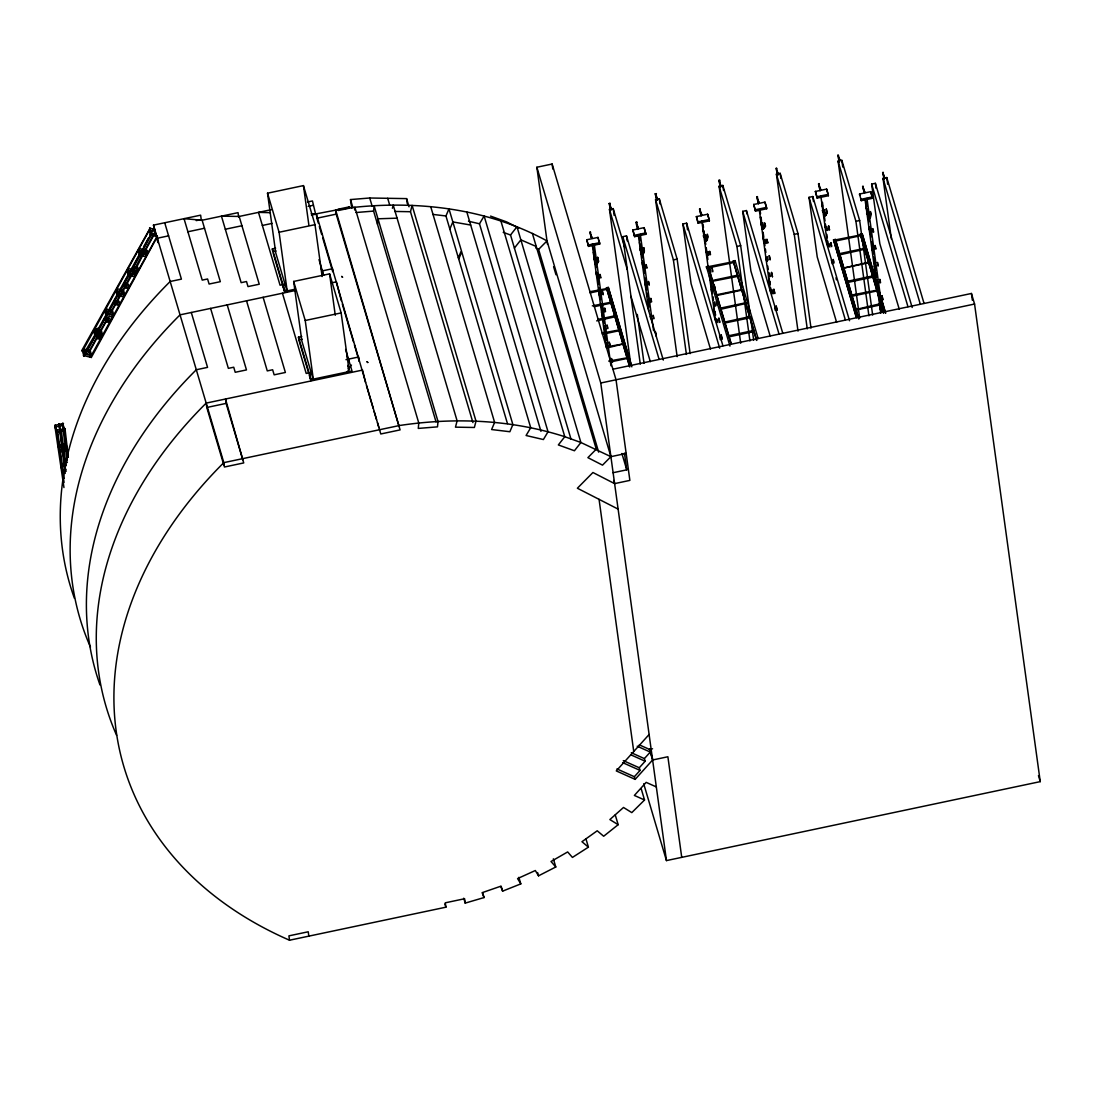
<?xml version="1.0" encoding="UTF-8"?>
<svg xmlns="http://www.w3.org/2000/svg" width="1095" height="1095" viewBox="0 0 1095 1095"><rect width="100%" height="100%" fill="white"/><g stroke="black" fill="none" stroke-linecap="round" stroke-linejoin="round"><path stroke-width="1.5" d="M354.616 209.966L354.862 207.27C420.234 200.549 488.781 209.035 546.994 240.914L610.9 456.67L602.524 465.142L587.892 457.655L596.282 449.169L532.375 233.413M436.056 421.945L373.6 211.089L374.093 205.696L438.014 421.452L437.507 426.858L418.276 428.419L418.783 423.026L354.862 207.27L345.226 208.515M377.474 224.188L377.98 218.795L397.074 218.165M96.976 329.171C97.729 328.035 99.932 328.637 98.194 329.294L96.976 329.102L98.167 329.171M100.165 334.126L98.714 329.704M593.914 259.392L595.215 258.858M597.076 263.594C598.582 262.157 595.105 265.113 596.748 264.018L597.199 262.978M640.014 249.66L641.314 249.112M643.08 253.328L641.807 254.355L643.011 254.218M705.372 235.452L706.617 240.599M822.838 211.116L822.55 210.281L823.987 210.089M825.698 215.345L825.794 214.798M866.966 213.47L867.924 212.676M63.004 445.035L63.797 448.964M67.26 460.324L64.81 444.57L65.002 446.212M392.393 208.242L393.201 205.08L457.108 420.836L455.479 427.159L474.381 427.474L476.01 421.151L412.103 205.395L410.474 211.718L472.93 422.574M595.844 257.763L596.775 261.951L596.446 261.021M608.341 346.006L607.41 342.051M609.723 358.64L610.339 360.611M641.944 248.017L642.875 252.206L642.546 251.289M720.291 339.655L719.99 337.452M765.118 239.299L766.048 243.487L765.706 242.57M832.337 264.087L831.42 260.131M880.161 296.088L880.654 297.512M65.221 473.423L58.993 423.998L61.361 436.084M65.002 428.679L63.729 428.706L64.988 428.556L68.301 457.34M609.066 203.533L610.326 203.383L609.08 203.643L610.394 208.584M635.935 222.34L637.18 222.189L635.935 222.449L637.605 229.43M655.166 193.801L656.425 193.651L655.18 193.911L656.494 198.838M700.978 213.977L701.608 213.963M864.078 191.406L864.721 191.392M884.13 177.527L884.76 177.513M91.309 357.476L90.173 356.943L91.309 357.476L157.502 236.328M643.299 253.232L642.847 254.273M706.918 240.394C704.071 243.391 704.249 234.508 705.782 244.349M764.118 228.513C765.268 224.954 762.12 233.481 762.175 225.488M507.45 423.56L445.952 215.975L448.977 208.844L512.884 424.6L509.859 431.731L491.6 429.541L494.625 422.41L430.718 206.654M449.826 229.074L452.851 221.929L470.686 225.05M458.34 257.804L460.858 251.891L461.228 253.123L458.709 259.05M106.667 318.878L107.118 318.07A2.245 0.917 -78.5 0 1 108.049 317.947L108.282 318.659A2.067 0.849 -78.5 0 1 107.981 320.739L107.529 321.547M144.143 251.029L144.581 250.221A2.245 0.917 -78.5 0 1 145.512 250.098L145.744 250.81A2.067 0.849 -78.5 0 1 145.443 252.89L144.992 253.698M137.724 270.191L137.272 270.999A2.245 0.917 -78.5 0 1 136.355 271.122M147.086 253.232L146.648 254.04A2.245 0.917 -78.5 0 1 145.717 254.163L145.484 253.451M149.974 228.376L81.81 350.482L82.96 351.016L81.851 350.783M140.406 250.522L140.447 251.768L140.584 250.563M97.168 329.8L97.469 328.623M94.868 335.07L85.246 351.18L86.286 351.865L85.67 351.071M96.511 332.086L108.049 311.185M109.705 308.201L118.766 291.776M120.423 288.793L139.38 254.451M143.5 246.991L148.455 238.026M150.097 235.042L153.396 229.074M151.466 233.44L84 356.286L152.041 233.563L150.918 233.125L156.325 234.426M142.678 254.478L142.158 251.056L143.171 253.93M100.275 329.663L99.713 330.676M143.39 251.59L142.829 252.603M98.358 333.824L98.495 332.606L100.165 333.77M141.282 255.121C140.543 253.67 142.528 257.544 143.103 255.943M100.302 333.4L98.701 334.002L98.659 332.647M141.597 254.533L141.501 255.819L142.213 255.491M96.634 337.616L88.654 352.07L89.653 352.07M98.564 333.989L98.851 333.277M107.748 317.495L99.754 331.949L94.047 330.786M109.308 314.676L134.863 268.056L134.083 267.933L133.918 269.753L128.32 268.727L127.376 270.451L133.084 271.615M134.822 268.467L141.967 255.203M96.647 338.752L89.229 352.193L82.946 350.906L83.891 349.182L89.612 350.345M99.111 334.276L108.186 317.851M111.485 311.883L115.605 304.41M117.247 301.426L125.501 286.507M127.143 283.509L132.919 273.066M134.794 270.752A2.067 0.849 -78.5 0 0 135.643 270.629L136.081 269.863A2.067 0.849 -78.5 0 0 136.382 267.782L142.815 255.149M146.114 249.181L155.175 232.756M142.802 256.257L143.089 255.559M100.151 334.016C101.397 329.691 102.3 338.533 99.043 329.116M100.384 333.838L101.137 332.538M101.712 336.712L91.556 355.108L90.296 350.879L89.352 352.604L90.187 355.423M123.146 297.895L113.77 314.881L112.525 310.651L111.567 312.376L112.812 316.606L102.656 334.988L101.411 330.772L100.453 332.497L101.287 335.303M134.247 277.788L124.871 294.76L123.625 290.545L122.667 292.269L123.502 295.075M135.027 276.378L157.242 236.137M597.131 263.156L595.57 264.087M869.17 214.853L869.827 217.864L869.745 217.166M869.964 218.001L868.048 217.645M540.971 431.375L479.487 223.791L484.127 216.002L548.034 431.758L543.394 439.547L526.079 435.509L530.719 427.721L466.812 211.965M136.629 267.878L136.861 267.522A2.245 0.917 -78.5 0 1 137.792 267.399L138.025 268.111A2.245 0.917 -78.5 0 1 137.71 270.397M116.248 301.467L116.494 301.111A2.245 0.917 -78.5 0 1 117.411 300.988L117.644 301.7A2.067 0.849 -78.5 0 1 117.343 303.78L116.891 304.588A2.067 0.849 -78.5 0 1 116.056 304.67L115.824 304.41M117.89 301.796L118.137 301.44A2.245 0.917 -78.5 0 1 119.054 301.317L119.287 302.028A2.067 0.849 -78.5 0 1 118.985 304.109L118.547 304.916A2.067 0.849 -78.5 0 1 117.712 305.012M96.743 335.576L96.565 337.698L97.346 335.672M99.166 335.727L99.399 335.371A2.245 0.917 -78.5 0 1 100.329 335.248L100.466 335.549M98.167 338.506L98.618 337.698A2.067 0.849 -78.5 0 0 98.906 335.617L98.824 335.207M59.91 429.746L61.142 429.829M594.12 259.282L595.256 258.981M640.274 248.88C640.78 252.178 638.741 247.744 641.273 248.661M640.123 249.715L641.355 249.236M703.77 236.123L704.893 235.822C702.99 236.807 702.579 235.48 704.81 235.247M761.093 223.216L761.066 224.762L761.121 223.339M761.066 224.762L761.203 223.927M822.756 210.979L824.015 210.527M571.056 439.314L510.53 235.001L516.977 226.747L580.897 442.503L610.9 456.67L626.162 453.439M514.404 248.086L520.864 239.846L536.249 246.512M286.917 289.135L284.686 291.722L283.194 286.644L285.412 284.07L280.06 285.206L258.488 212.362L270.383 212.676M309.474 375.79L310.925 380.677L313.06 377.378L305.231 320.493L293.665 281.442L329.581 273.86L341.147 312.91L348.976 369.795L346.704 372.355M348.059 368.905L351.468 365.073M649.116 734.485L616.266 770.907L635.141 779.366L652.62 759.985L667.882 756.754L681.733 857.371M635.141 779.366L634.361 776.725L640.055 770.415L639.275 767.773L645.16 761.23L644.38 758.602L650.279 752.06L637.208 746.215M598.664 452.139L538.603 249.386L546.994 240.914M641.15 788.551L644.544 799.993L631.801 812.613L623.507 807.467L609.874 819.566L618.155 824.699L603.673 836.238L597.213 830.79L581.951 841.713L588.412 847.16L572.425 857.426L567.662 851.937L551.018 861.505L555.781 866.994L538.548 875.822L535.318 870.525L517.579 878.587L520.809 883.884L502.619 891.138L500.702 886.252L482.142 892.671L484.045 897.558L465.197 903.115L463.746 898.215M643.135 253.52L641.697 254.355M763.804 227.952C761.477 227.76 762.339 229.621 764.036 227.938M869.717 218.028L868.568 213.47M703.811 235.452L703.674 236.287M706.494 240.051L705.07 240.476L706.549 240.804M825.671 214.962L823.878 215.236M825.685 215.578C822.564 214.675 823.741 217.125 825.89 215.126M822.797 210.322L822.92 211.691L822.468 210.514M866.925 212.882L867.048 214.264L866.583 213.087M825.479 214.921L825.37 215.715M869.594 217.481L868.294 218.494L867.965 217.07M869.649 217.618L867.979 217.768M594.174 258.612C594.777 261.979 592.587 257.476 595.174 258.406M643.08 254.191L642.519 250.851M64.071 451.03C62.853 453.07 61.512 448.402 63.004 451.249M706.467 240.229L706.385 240.845M776.779 168.671C775.958 165.947 776.957 172.736 778.271 174.598L777.026 170.382M838.455 155.641C837.004 152.232 841.22 163.251 839.714 159.856M590.588 232.482C589.767 229.717 590.67 236.629 592.08 238.409L590.821 234.193M700.225 209.323C699.541 206.544 700.102 213.47 701.717 215.25L700.471 211.034M757.548 197.209C756.932 194.431 757.398 201.37 759.027 203.15L757.781 198.92M819.224 184.179C818.471 181.428 819.252 188.299 820.702 190.119L819.457 185.89M55.503 425.626C55.421 423.04 53.97 428.405 56.762 429.856L64.071 482.512M883.391 172.873C882.638 170.19 883.295 176.665 884.828 178.471M863.339 186.752C862.6 184.001 863.38 190.872 864.831 192.679L863.572 188.463M62.47 425.476L56.242 426.79L56.009 425.079L63.483 423.491L62.223 423.642L65.221 445.405L58.979 446.719M57.008 430.691L56.885 430.267M267.522 193.199L279.088 232.249L287.301 291.9L275.735 252.849L267.522 193.199L303.438 185.602L315.004 224.667L322.149 276.529M168.589 235.849L157.351 238.217L157.954 242.597L153.464 225.132L200.631 215.167L201.234 219.547L196.251 220.601M202.137 220.232L220.328 281.675L209.09 284.043L207.585 278.979L202.219 280.115L184.028 218.671L202.137 220.232L238.053 212.649L238.655 217.029M239.175 216.454L259.241 284.221L248.004 286.589L246.498 281.524L241.146 282.661L221.45 216.153L239.175 216.454L271.574 209.61M307.558 202L312.458 200.96L315.456 213.388M187.902 231.77L204.505 228.253M308.16 206.38L313.06 205.34M225.324 229.238L241.927 225.734M547.445 244.171L536.865 167.248L552.126 164.017L616.033 379.773L629.871 480.39L614.61 483.62L592.929 472.506L577.38 488.233L618.114 509.107M262.362 225.46L272.176 223.38M311.432 215.085L316.345 214.059M316.879 218.22L336.192 214.141L399.141 426.626M279.088 232.249L315.004 224.667M275.995 250.988L272.723 251.672L272.34 248.907L275.611 248.223M718.772 180.593L719.962 180.223L718.717 180.374L720.045 185.411M776.04 168.37L777.696 175.351M837.716 155.353L839.372 162.32M610.627 208.816L611.202 208.584M656.685 198.975L657.301 198.838M720.223 185.548L720.852 185.425M777.587 173.544L778.162 173.311M630.816 364.703L609.463 209.405L613.2 208.611L624.766 247.662M677.148 356.655L655.563 199.66L659.299 198.866L677.134 259.091L690.137 353.617M740.699 343.228L719.1 186.232L722.837 185.452L740.672 245.663L749.965 313.184M798.009 331.114L776.41 174.132L780.16 173.338L797.995 233.55L810.998 328.089M859.684 318.097L838.086 161.102L841.822 160.308L859.657 220.519L872.66 315.059M294.733 289.299L284.919 291.366L272.34 248.907M295.527 290.462L180.045 314.854A452.55 327.72 -16.5 0 0 90.474 647.104M331.511 282.852L336.411 281.826L341.366 300.906M589.835 232.195L591.273 237.506M699.486 209.022L701.156 216.002M756.796 196.922L758.465 203.889M818.471 183.892L820.141 190.858M882.638 172.572L884.308 179.553M591.341 237.259L591.971 237.122M637.495 227.623L638.07 227.39M758.356 202.096L758.917 201.85M819.977 188.956L820.593 188.819M586.783 239.764L597.993 237.396L599.554 242.666L599.745 244.021L588.535 246.389L586.783 239.764L588.535 246.389M632.883 230.018L644.093 227.65L645.653 232.934L645.845 234.289L634.635 236.657L632.883 230.018L634.635 236.657M696.42 216.605L707.644 214.223L709.204 219.506L709.396 220.862L698.172 223.229L696.42 216.605L698.172 223.229M753.743 204.491L764.953 202.123L766.514 207.393L766.705 208.748L755.495 211.116L753.743 204.491L755.495 211.116M815.419 191.461L826.629 189.093L828.19 194.362L828.381 195.718L817.171 198.099L815.419 191.461L817.171 198.099M891.385 239.093L883.022 178.334L886.758 177.541L924.043 303.424M640.301 364.142L622.768 236.684L626.504 235.89L663.296 360.091M710.45 348.99L691.082 283.632L682.883 223.982L686.62 223.188L722.919 345.746M770.25 336.357L750.896 270.999L742.684 211.349L746.42 210.555L782.733 333.113M836.607 322.341L817.24 256.983L809.027 197.333L812.777 196.539L849.556 320.739M899.214 309.118L879.846 243.747L871.647 184.097L875.384 183.317L912.176 307.503M862.586 186.465L864.037 191.776M588.343 245.034L599.554 242.666M634.443 235.302L645.653 232.934M697.994 221.874L709.204 219.506M755.304 209.761L766.514 207.393M816.979 196.744L828.19 194.362M859.534 194.034L870.744 191.666L872.496 198.291L861.286 200.659L859.534 194.034L859.726 195.389M872.304 196.936L861.094 199.304L861.286 200.659M305.231 320.493L341.147 312.91M597.459 261.623L597.706 262.978L597.774 261.554M643.559 251.877L643.805 253.232L643.874 251.809M707.11 238.464L707.343 239.805L707.411 238.395M764.419 226.35L764.666 227.705L764.734 226.282M826.095 213.32L826.342 214.675L826.41 213.251M595.297 263.375L596.145 267.508M641.355 253.794L641.314 253.068L641.766 253.903M870.21 215.893L870.457 217.234L870.525 215.825M308.516 372.519L298.853 339.915L298.47 337.15L301.755 336.466M655.563 199.66L673.398 259.871L677.134 259.091M719.1 186.232L736.935 246.443L740.672 245.663M776.41 174.132L794.258 234.344L797.995 233.55M838.086 161.102L855.92 221.313L859.657 220.519M298.853 339.915L302.124 339.231M629.693 366.989L606.452 287.793L608.314 287.396L631.842 366.839M706.617 268.042L706.426 266.674L708.287 266.277L731.337 344.104M756.467 340.203L733.226 261.007L735.087 260.61L758.137 338.437M856.276 317.399L833.514 239.819L835.375 239.422L858.904 318.878M883.555 313.362L860.314 234.166L862.176 233.769L885.704 313.211M589.904 291.694L606.657 288.601L606.767 289.354L590.15 292.885M708.616 267.851L733.554 262.581L733.404 261.678L708.369 266.66L708.574 267.782M835.444 239.901L860.519 234.96L860.643 235.712L835.704 241.01L835.485 239.887L835.704 240.982M733.554 262.554L735.279 261.992L735.087 260.61M592.327 305.861L610.723 302.275L610.859 303.178L594.243 306.709M737.387 275.31L737.606 276.337L737.414 275.228L712.462 280.484L712.571 281.251L737.647 276.405M839.55 253.643L864.475 248.373L864.708 249.249L839.797 254.834L839.55 253.835M345.979 359.666L358.681 356.984L359.283 361.35L354.438 345.021M54.764 425.339L63.962 487.562M57.748 431.854L63.975 430.54L63.743 428.829L57.501 430.143L64.14 478.351M598.089 319.343L614.719 315.825L614.966 316.825L596.679 320.876M741.493 289.231L741.698 290.161L716.801 295.499L716.609 294.774L741.657 289.614M843.807 268.042L868.581 262.198M116.617 735.347A452.55 327.72 -16.5 0 1 206.188 403.097L362.554 370.069L365.538 382.483M843.725 268.083L868.746 262.773M206.188 403.097L206.791 407.477L226.104 403.398L242.789 459.708M58.747 445.008L64.975 443.694M61.402 447.184L61.128 445.939M602.168 333.085L618.921 329.992L619.031 330.758L602.414 334.276M720.688 308.229L720.838 309.187L720.62 308.092L745.558 302.795L745.763 303.52L720.88 309.255M847.831 281.99L847.708 281.237L872.647 275.954L872.893 277.117L847.968 282.4M60.252 450.072L66.48 448.758L66.713 450.469L60.485 451.797M65.002 450.127L65.18 449.059M63.962 450.592L62.798 450.661M606.26 346.91L623.055 343.981L606.507 348.1M851.814 295.034L876.876 290.189L876.986 290.941L852.061 296.225L851.842 295.102L852.061 296.143M724.986 322.984L724.712 321.916L724.931 323.011L749.911 317.81M61.498 464.951L64.673 464.116M61.731 466.662L64.838 466.005M62.99 470.015L66.111 469.358M63.223 471.726L66.343 471.069M608.697 361.09L627.148 357.805M753.743 330.539L753.962 331.566L729.037 336.836L728.805 335.741L753.757 330.444M855.989 309.474L880.845 303.602M610.599 361.925L627.23 358.421L626.997 357.545M855.92 308.872L856.112 309.981L881.092 304.78L880.859 303.616L881.051 304.711M612.913 369.22L971.429 293.474L974.564 304.04L1040.25 781.625L666.458 860.588L643.709 783.774M536.865 167.248L600.772 383.004L974.564 304.04M613.008 472.739L626.751 469.837L624.437 453.07M639.329 744.874L649.499 749.418L652.552 748.775M308.831 936.143L308.229 931.777L288.916 935.855L289.518 940.222L445.884 907.194L445.282 902.814L464.595 898.735L465.197 903.115M97.482 328.39L97.482 329.225M762.654 228.964L762.585 228.253M342.023 208.926L316.277 213.84L311.185 213.717M351.659 208.036L350.496 199.564L369.727 198.003L406.587 198.619L409.024 206.804M355.971 212.526L373.6 211.089M824.029 209.953L822.55 211.089M705.344 241.064L704.865 239.641M595.694 264.237L595.215 262.8M394.72 211.444L410.474 211.718M432.676 214.387L445.952 215.975M154.819 229.361C145.252 227.349 152.095 227.445 149.591 230.224L155.298 231.387L144.198 251.494L138.476 250.331L139.435 248.606L145.142 249.769M151.083 235.288L156.804 236.452M140.94 253.67L146.648 254.834L145.69 256.558L139.982 255.395M129.826 273.791L135.534 274.954L134.589 276.679L128.868 275.516M117.22 288.834L122.927 289.997M116.262 290.558L121.983 291.722M118.725 293.898L124.433 295.061L123.475 296.8L117.767 295.636M106.105 308.954L111.827 310.118M105.161 310.679L110.869 311.842M107.611 314.019L113.319 315.182L112.374 316.907L106.653 315.743M95.005 329.061L100.713 330.225M96.497 334.139L102.218 335.303L101.26 337.027L95.552 335.864M85.396 354.246L91.104 355.41L90.16 357.134L83.384 355.478L83.986 356.286M762.503 228.964L762.065 228.143M468.468 221.217L479.487 223.791M868.253 218.494L867.774 217.111M490.546 216.098L506.656 221.915L518.619 228.034M503.207 232.359L510.53 235.001M631.322 752.744L644.38 758.602M630.652 754.742L645.16 761.23M623.301 760.628L639.275 767.773M622.631 762.613L640.055 770.415M616.937 768.923L634.361 776.725M656.329 786.922L646.159 782.364L634.361 795.435L644.544 799.993M535.688 247.894L538.603 249.386M141.542 251.316L142.843 254.519M875.548 262.376L876.411 266.591L876.11 265.633M772.071 289.641L772.988 293.925L772.618 292.912M714.761 301.755L715.665 306.025L715.309 305.026M648.897 298.374L649.814 302.644L649.458 301.631M65.673 448.786L65.125 446.774M99.111 328.979L100.672 333.893M58.5 424.545L59.746 424.285M106.598 321.67L106.379 320.958A2.067 0.849 -78.5 0 1 106.776 318.864C104.764 317.769 106.434 323.176 106.762 318.946M860.629 235.726L860.383 234.631M872.66 275.967L872.907 277.117M847.735 281.223L847.954 282.387M745.804 303.972L745.558 302.891M753.771 330.457L753.962 331.566M716.568 294.322L716.787 295.486M724.794 322.053L749.651 316.619L749.897 317.796L749.678 316.934M878.642 283.208L877.889 279.855M880.955 300.016L880.9 298.62M831.694 246.635L830.913 242.611L831.475 245.882M829.9 247.018L829.148 243.665M768.225 260.049L767.472 256.695M710.901 272.149L710.162 268.809M713.215 288.971L712.927 286.466M717.841 322.587L717.102 319.247M716.39 321.588L716.075 319.754L716.308 321.3M719.524 335.631L719.867 336.904M641.3 250.29C641.848 253.958 640.602 246.676 641.136 250.358M651.99 319.206L651.238 315.853M650.252 316.4L650.745 318.713M605.891 328.938L605.138 325.598M604.289 327.35C603.715 323.668 605.015 330.936 604.454 327.268M610.517 362.568L610.462 361.172M762.257 228.773L762.175 227.527M62.593 451.208L62.524 449.949M142.131 251.015L142.993 253.903M868.787 263.32L868.663 262.814M876.958 290.887L876.739 289.86M610.832 303.123L610.613 302.028M619.003 330.704L618.784 329.609M623.096 344.528L622.877 343.433M871.086 215.25L870.415 211.554L870.84 214.319M871.059 229.006L871.593 232.441M870.265 231.1C870.826 234.782 869.567 227.541 870.101 231.182M873.906 249.263L873.262 246.238M874.932 265.633L874.563 263.566L875.398 269.041M825.165 213.06L824.48 209.692M828.258 244.513L828.641 246.58L827.793 241.16M833.897 263.128L833.227 259.433L833.651 262.184M763.489 226.09L762.804 222.723M764.269 240.722L764.953 245.745M766.582 257.544L767.047 260.938M770.428 276.529L769.744 273.161M769.142 276.104L768.676 272.751M707.972 237.82L707.302 234.125L707.726 236.89M706.179 238.204L705.495 234.823M704.646 236.027L705.016 238.094L703.934 230.84M709.218 269.466L709.519 271.396M711.832 288.204L711.449 286.137L712.284 291.612M717.225 305.067L716.541 301.7M714.104 304.109C713.173 300.714 714.884 307.64 713.926 304.177M644.435 251.248L643.819 247.607L644.188 250.303M644.941 268.439L644.284 264.744L644.38 265.866M643.614 267.098C644.147 270.752 642.943 263.525 643.449 267.166M647.255 285.248L646.611 282.236M648.076 300.796C649.048 304.287 647.282 297.224 648.24 300.714M597.309 275.995L597.692 278.075L596.843 272.573M600.621 291.544L601.155 294.993M602.182 311.377L601.812 309.296L602.88 316.469M67.37 461.953L67.219 462.514M883.624 174.584L884.459 177.39M883.022 178.334L920.306 304.205M871.647 184.097L907.947 306.668M872.496 198.291L870.744 191.666M1038.457 775.588L1040.25 781.625M866.077 206.681L867.336 210.911M866.323 208.392L867.568 212.622M868.828 226.624L870.073 230.84M869.06 228.335L869.895 231.154M871.798 248.278L873.057 252.493M874.303 266.496L875.562 270.725M874.549 268.207L875.384 271.026M885.417 312.965L862.176 233.769M838.688 157.351L839.523 160.157M860.314 234.166L883.364 311.979M879.791 306.381L881.051 310.597M880.024 308.092L880.859 310.898M828.381 195.718L826.629 189.093M858.617 318.631L835.375 239.422M833.514 239.819L856.564 317.646M824.863 212.32L825.712 215.25M821.962 204.122L822.797 206.928M822.194 205.833L823.029 208.639M824.699 224.051L826.287 229.745L825.808 227.377L826.082 228.225M824.946 225.762L826.191 229.991L825.466 224.27M809.027 197.333L845.34 319.891M766.705 208.748L764.953 202.123M760.286 217.152L761.545 221.368M760.519 218.863L761.778 223.079M763.037 237.081L763.858 239.901M763.27 238.792L764.515 243.022M765.775 257.024L767.02 261.24M766.007 258.735L766.842 261.554M768.512 276.967L769.347 279.772M768.745 278.677L770.004 282.893M742.684 211.349L778.997 333.907M719.702 182.482L720.962 186.711L719.47 180.771L720.387 187.45M733.226 261.007L756.754 340.449M709.396 220.862L707.644 214.223M702.976 229.252L704.222 233.481M703.209 230.963L704.455 235.192M705.714 249.195L707.329 254.902L707 253.753M705.946 250.906L706.781 253.725M708.479 267.659L731.049 343.857M706.426 266.674L729.968 346.116M711.202 289.066L712.448 293.296M711.435 290.777L712.27 293.597M713.94 309.009L715.199 313.225M714.173 310.72L715.432 314.936M682.883 223.982L719.675 348.183M656.165 195.909L657.411 200.139M645.845 234.289L644.093 227.65M636.688 222.737L638.18 228.677L636.92 224.448M642.327 250.878L643.107 253.246M639.425 242.679L640.684 246.895M639.672 244.39L640.917 248.62M641.122 253.096L641.561 254.464L641.314 253.068M642.176 262.622L643.422 266.838M642.409 264.333L643.244 267.139M644.914 282.551L646.159 286.781M645.147 284.262L646.406 288.491M647.651 302.494L648.911 306.709M647.898 304.205L648.733 307.024M622.768 236.684L659.067 359.242M610.066 205.655L611.311 209.87M609.463 209.405L627.298 269.616M630.966 296.334L650.334 361.692M598.568 240.065L599.745 244.021M631.076 364.977L608.314 287.396M606.452 287.793L629.502 365.62M593.326 252.425L594.161 255.231M593.572 254.136L594.818 258.352M595.023 262.841L595.488 264.004M596.077 272.354L597.322 276.583M596.31 274.065L597.145 276.884M598.814 292.297L599.649 295.102M599.047 294.007L600.306 298.223M601.552 312.226L602.811 316.455M601.798 313.937L602.633 316.756M604.303 332.168L605.549 336.398M604.536 333.879L605.781 338.109M621.905 453.494L626.751 469.837M553.605 266.715L555.986 274.749M613.679 480.445L614.61 483.62M500.88 220.944L564.787 436.7L580.897 442.503L574.437 450.757L558.341 444.94L564.787 436.7C511.639 419.549 454.493 417.222 399.497 425.517L223.818 462.637L153.464 225.132M649.65 749.103L652.552 758.862M649.499 749.418L652.62 759.985M615.253 814.899L618.155 824.699M585.989 838.989L588.412 847.16M387.698 198.304L389.628 204.847M369.727 198.003L372.149 206.188M553.358 858.822L555.781 866.994M350.496 199.564L352.918 207.749M537.59 872.551L538.548 875.822M518.866 877.341L520.809 883.884M316.948 218.425L318.371 223.257M319.329 226.473L321.711 234.508M322.655 237.725L332.661 271.505M342.338 304.164L353.466 341.75M366.496 385.7L373.162 408.23M374.12 411.446L376.502 419.495M377.46 422.711L378.884 427.543M319.001 259.597L323.655 275.324M345.623 349.456L351.988 370.972L311.048 379.609L298.47 337.15M320.808 267.207L321.766 270.424M346.951 355.451L348.388 360.282M347.69 365.456L348.976 369.795M501.154 886.238L502.619 891.138M482.594 892.658L484.045 897.558M313.444 380.143L301.864 341.092L293.665 281.442M310.829 379.965L309.324 374.901L311.555 372.314L306.203 373.45L282.442 293.227M273.202 253.301L284.796 292.433M444.926 903.977L445.884 907.194M263.128 297.306L285.384 372.464L274.147 374.832L272.641 369.768L267.276 370.904L246.526 300.81M227.212 304.889L246.471 369.918L235.22 372.286L233.728 367.222L228.362 368.358L210.61 308.407M164.715 222.75L181.414 279.129L170.163 281.497A452.55 327.72 -16.5 0 0 74.419 598.308M191.296 312.486L207.557 367.372L196.306 369.74A452.55 327.72 -16.5 0 0 100.001 684.991M206.791 407.477L223.941 465.402M149.139 230.525L150.398 234.741L151.343 233.016L150.097 228.8L82.495 351.208L83.74 355.437L84.698 353.712L83.453 349.483M146.265 251.713L147.1 254.533M145.306 253.438L146.141 256.257M138.983 248.907L140.242 253.137L139.284 254.861L138.038 250.645M134.74 270.424L135.985 274.64M133.782 272.149L134.617 274.968M127.882 269.028L129.128 273.244L128.183 274.982L126.924 270.752M116.768 289.148L118.027 293.364L117.069 295.089L115.824 290.873M105.668 309.255L106.913 313.485L105.955 315.209L104.709 310.98M94.553 329.376L95.812 333.592L94.854 335.316L93.609 331.101M62.73 423.204L64.016 432.046M64.468 429.979L62.99 424.052L68.123 456.547M66.973 448.211L65.727 443.981L67.219 449.922M58.993 423.998L59.814 429.473M55.749 427.337L56.995 431.567M58.254 445.569L59.5 449.785M58.487 447.28L59.732 451.496M60.992 465.498L62.251 469.728M61.224 467.209L62.483 471.439M869.17 215.209L869.526 216.208L868.609 212.252M873.276 231.634C874.481 234.85 871.907 224.365 873.03 230.58M879.381 297.758L879.805 301.125M827.355 229.444L827.724 230.456L826.793 226.501M771.414 291.995C771.961 295.677 770.702 288.382 771.25 292.078M710.162 254.204C711.38 257.12 708.616 246.676 710.039 253.698M708.369 254.587C709.492 258.023 707.521 248.661 707.918 252.452M646.625 267.632C647.857 270.835 645.256 260.446 646.378 266.564M600.525 277.363C601.757 280.58 599.157 270.178 600.279 276.31M595.174 260.692L594.585 256.641M598.732 277.747C599.855 281.182 597.856 271.847 598.281 275.611M602.839 294.185C604.07 297.361 601.442 286.945 602.592 293.118M603.372 311.459L603.715 312.376L602.784 308.434M875.466 247.935C876.876 252.835 874.494 241.625 875.234 246.827M774.74 307.476L775.301 310.419M712.352 270.506C713.666 275.324 711.709 265.058 712.024 268.877M648.815 283.933C650.225 288.82 647.857 277.582 648.582 282.825M605.029 310.487C606.411 315.401 604.084 304.136 604.782 309.379M877.656 264.196C879.093 270.232 877.232 259.447 877.451 263.128M836.019 277.76L836.416 279.841M707.165 253.67L706.822 252.507L706.932 253.438M651.005 300.194C652.579 306.408 650.252 294.404 650.895 299.633M607.219 326.748C608.669 332.784 606.781 321.998 607.013 325.667M147.387 251.152L147.154 250.44A2.245 0.917 -78.5 0 0 146.237 250.563M143.924 253.52L143.842 253.109A2.067 0.849 -78.5 0 1 144.239 251.015M126.746 287.369L126.979 288.081A2.245 0.917 -78.5 0 0 127.91 287.958L128.361 287.15A2.067 0.849 -78.5 0 0 128.662 285.07L128.43 284.358A2.245 0.917 -78.5 0 0 127.499 284.481M108.022 321.3L108.254 322.012A2.067 0.849 -78.5 0 0 109.199 321.848L109.623 321.081A2.067 0.849 -78.5 0 0 109.924 319.001L109.692 318.275A2.245 0.917 -78.5 0 0 109.021 318.166M879.846 280.457C881.379 287.451 879.668 276.556 879.764 279.937M872.578 247.908C873.153 251.59 871.866 244.363 872.414 247.99M764.803 223.667L765.528 226.295L764.638 222.696M714.433 286.219L715.144 288.834L714.269 285.234M653.195 316.455C654.728 323.449 653.017 312.527 653.113 315.935M609.409 343.009L610.134 345.623L609.244 342.023M606.767 344.076C607.342 347.758 606.041 340.49 606.603 344.158M64.509 464.184C63.975 460.543 65.098 467.332 64.742 464.431M767.02 239.956L767.841 243.104L766.911 239.148M611.558 358.845L612.447 362.445L611.516 358.489M733.554 262.499L733.294 261.486M712.462 280.676L712.722 281.648M971.429 293.474L972.36 300.249M886.758 177.541L887.689 184.288M875.384 183.317L876.068 188.285M870.32 216.235L870.457 217.234M866.966 198.4L875.795 262.608M876.26 265.989L878.122 279.499M878.587 282.88L881.146 301.467M881.845 306.532L882.543 311.61M866.104 201.521L866.802 206.585M867.267 209.966L867.733 213.333M868.198 216.714L868.896 221.779M869.594 226.843L870.06 230.224M870.525 233.591L870.99 236.972M871.675 242.036L872.14 245.417M872.838 250.481L873.304 253.848M873.769 257.229L874.467 262.294M875.863 272.422L876.561 277.487M880.27 304.492L880.969 309.556M865.077 199.837L875.918 278.157M877.971 293.118L880.709 313.06M866.734 212.923L866.857 214.291M855.92 221.313L868.924 315.839M841.822 160.308L842.753 167.056M826.205 213.676L826.342 214.675M822.454 202.329L822.92 205.709M823.385 209.077L824.083 214.141M824.261 215.222L824.371 215.92M824.549 217.522L825.014 220.903M826.862 234.398L827.327 237.779M823.851 214.497L824.152 215.838M823.659 214.538L823.933 215.742M820.826 195.827L827.683 245.704M822.619 210.35L822.742 211.732M812.777 196.539L813.462 201.507M794.258 234.344L807.248 328.87M780.16 173.338L780.844 178.403M760.081 210.295L760.546 213.676M761.011 217.043L761.477 220.423M763.105 232.236L763.804 237.3M765.419 249.126L765.884 252.493M767.746 266.003L768.211 269.384M769.771 281.182L770.305 284.577M770.757 287.944L771.222 291.325M759.382 210.514L770.579 291.927M746.42 210.555L746.886 213.867M750.431 316.564L753.675 340.189M736.935 246.443L742.506 286.958M742.971 290.339L749.938 340.983M722.837 185.452L723.535 190.516M703.004 224.092L703.469 227.473M706.248 247.73L706.713 251.097M707.411 256.162L707.876 259.542M710.669 279.8L711.134 283.167M712.982 296.677L713.447 300.057M713.913 303.424L714.378 306.805M715.076 311.87L715.541 315.25M716.007 318.618L716.472 321.998M701.84 220.971L708 266.29M709.382 275.817L715.541 320.657M703.633 235.493L703.743 236.862M686.62 223.188L687.537 229.813M673.398 259.871L686.401 354.41M659.299 198.866L659.998 203.93M657.37 199.796L655.932 194.198L656.617 199.222M640.315 234.385L651.47 315.497M651.936 318.878L653.564 330.704M639.453 237.519L639.918 240.886M640.616 245.951L641.081 249.331M641.547 252.712L642.245 257.777M642.71 261.144L643.408 266.208M643.874 269.589L644.339 272.97M645.023 278.034L645.489 281.401M645.954 284.782L646.652 289.846M647.118 293.227L647.583 296.594M648.281 301.659L648.746 305.04M638.426 235.822L648.801 310.829M626.504 235.89L627.189 240.859M637.304 314.402L644.038 363.362M613.2 208.611L614.131 215.359M611.27 209.542L609.833 203.944L610.517 208.967M597.993 237.396L598.185 238.751M594.215 244.13L605.371 325.229M605.836 328.609L607.698 342.133M608.396 347.197L610.011 359.023M610.476 362.404L610.942 365.785M593.353 247.251L594.051 252.315M597.774 279.334L598.459 284.399M598.924 287.766L599.622 292.83M600.087 296.211L600.553 299.578M601.251 304.643L601.716 308.023M603.345 319.836L603.81 323.217M604.508 328.281L604.96 331.662M605.425 335.029L606.124 340.093M592.19 244.13L606.356 347.142M600.772 383.004L666.458 860.588M599.061 499.334L633.745 751.526M552.126 164.017L552.811 169.054M406.587 198.619L407.285 203.697M336.192 214.141L335.59 209.761L400.099 429.897L380.786 433.976L316.277 213.84L316.742 216.974M348.484 359.133L348.867 361.897M332.935 271.656L332.538 268.727L322.341 270.889L322.724 273.654M329.581 273.86L335.275 315.278M303.438 185.602L308.913 225.378M282.907 284.604L283.194 286.644M226.104 403.398L225.502 399.018L243.733 462.925L224.42 467.017L223.818 462.637A452.55 327.72 -16.5 0 0 289.518 940.222M64.715 437.11L65.18 440.477M66.795 452.276L67.26 455.643M61.375 431.403L63.455 446.596M63.921 449.977L65.549 461.803M61.826 439.451L62.524 444.502M64.153 456.3L64.619 459.681M60.129 431.663L65.467 470.508M66.261 465.717L65.358 462.432M606.781 289.272L606.52 288.204M107.543 321.519A2.067 0.849 -78.5 0 1 106.694 321.629M134.603 269.041A2.067 0.849 -78.5 0 1 134.877 267.974L135.219 267.18A2.245 0.917 -78.5 0 1 136.15 267.057M145.019 253.67A2.067 0.849 -78.5 0 1 144.157 253.78M147.401 251.179A2.245 0.917 -78.5 0 1 147.072 253.438M98.18 338.478A2.067 0.849 -78.5 0 1 97.332 338.588M100.576 336.452A2.067 0.849 -78.5 0 1 100.261 338.04L99.809 338.848A2.067 0.849 -78.5 0 1 98.974 338.93M341.804 276.46L342.53 277.213L341.804 276.46M367.071 361.747L367.783 362.513L367.071 361.747M115.071 302.699C115.728 306.148 116.659 298.935 115.071 302.699M124.447 285.74C125.076 289.19 126.062 281.935 124.447 285.74M143.171 251.809C143.842 255.258 144.732 248.059 143.171 251.809M62.018 446.144L62.538 448.539L62.1 446.281M597.665 257.298L598.568 261.568L597.719 257.352M599.499 292.488L600.005 294.883L599.567 292.625M645.598 282.743L646.105 285.138L645.598 282.743M655.316 331.607L656.233 335.891L655.316 331.607M718.868 318.193L719.771 322.464L718.922 318.248M721.181 335.002L722.084 339.272L721.235 335.056M761.819 223.585L762.339 225.994L761.86 223.626M769.237 255.641L770.155 259.912L769.292 255.696M771.551 272.45L772.468 276.734L771.551 272.45M773.864 289.272L774.781 293.542L773.919 289.326M776.177 306.08L777.094 310.35L776.232 306.135M823.495 210.555L824.015 212.964L823.536 210.596M826.287 208.994L827.204 213.265L826.287 208.994M828.6 225.803L829.517 230.073L828.655 225.857M867.623 213.128L868.13 215.523L867.651 213.155M876.876 280.375L877.382 282.77L876.903 280.402M881.968 295.623L882.885 299.893L882.022 295.677M87.203 353.863L88.325 354.479L87.271 353.795M152.835 228.759L153.957 229.389L152.835 228.759M153.067 234.604L154.176 235.22L153.122 234.535M125.61 284.508L125.405 284.96A2.067 0.849 -78.5 0 0 125.104 287.041L125.336 287.752A2.067 0.849 -78.5 0 0 126.281 287.588L126.719 286.822A2.067 0.849 -78.5 0 0 127.006 284.741L126.787 284.016A2.245 0.917 -78.5 0 0 125.857 284.152L125.61 284.508M349.209 206.887L337.985 209.254L338.355 210.5L349.579 208.132L349.209 206.887"/></g></svg>
